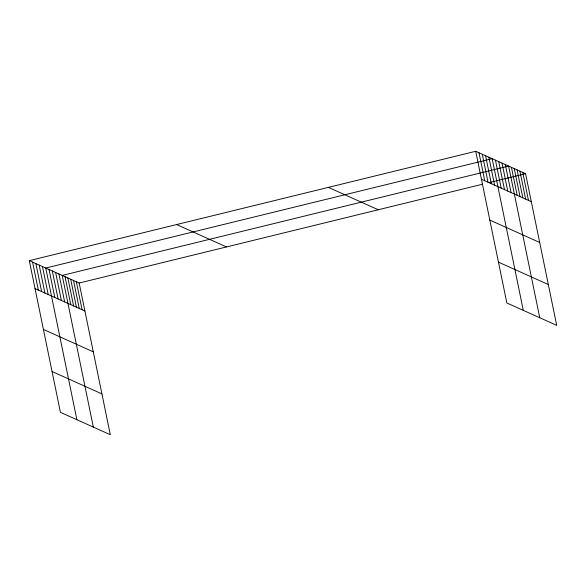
<?xml version="1.0" encoding="UTF-8"?>
<svg xmlns="http://www.w3.org/2000/svg" width="586" height="586" viewBox="0 0 586 586"><rect width="100%" height="100%" fill="white"/><g stroke="black" fill="none" stroke-linecap="round" stroke-linejoin="round"><path stroke-width="0.88" d="M29.3 260.645L79.161 283.031L110.3 434.709L60.431 412.324L29.3 260.645L475.7 151.291L525.569 173.676L556.7 325.355L506.839 302.969L475.7 151.291M79.161 283.031L482.6 184.202M488.739 182.7L525.569 173.676M481.443 179.272L531.312 201.657M489.823 220.094L539.691 242.479M498.459 262.147L548.32 284.532M328.387 187.381L378.256 209.766M176.613 224.555L226.474 246.948M35.043 288.627L84.911 311.02M43.423 329.449L93.284 351.834M52.059 371.502L101.92 393.895M522.741 172.409L528.484 200.39M519.914 171.141L525.657 199.123M517.086 169.874L522.829 197.856M514.259 168.6L520.009 196.588M511.439 167.332L517.182 195.314M539.743 317.744L508.611 166.065L62.211 275.42L93.342 427.099M505.322 164.585L511.065 192.574M502.026 163.113L507.776 191.095M498.737 161.633L504.48 189.615M495.448 160.154L501.191 188.135M523.291 310.353L492.159 158.674L45.752 268.036L76.891 419.708M488.863 157.202L494.606 185.183M485.574 155.722L491.317 183.704M482.285 154.243L488.028 182.231M478.989 152.77L484.739 180.752M76.341 281.763L82.084 309.745M73.514 280.496L79.257 308.478M70.686 279.229L76.429 307.211M67.859 277.962L73.609 305.943M65.039 276.687L70.781 304.676M58.922 273.94L64.665 301.929M55.626 272.468L61.369 300.45M52.337 270.988L58.08 298.97M49.048 269.509L54.791 297.498M42.463 266.557L48.206 294.538M39.174 265.077L44.917 293.059M35.885 263.597L41.628 291.586M32.589 262.125L38.332 290.107"/></g></svg>
